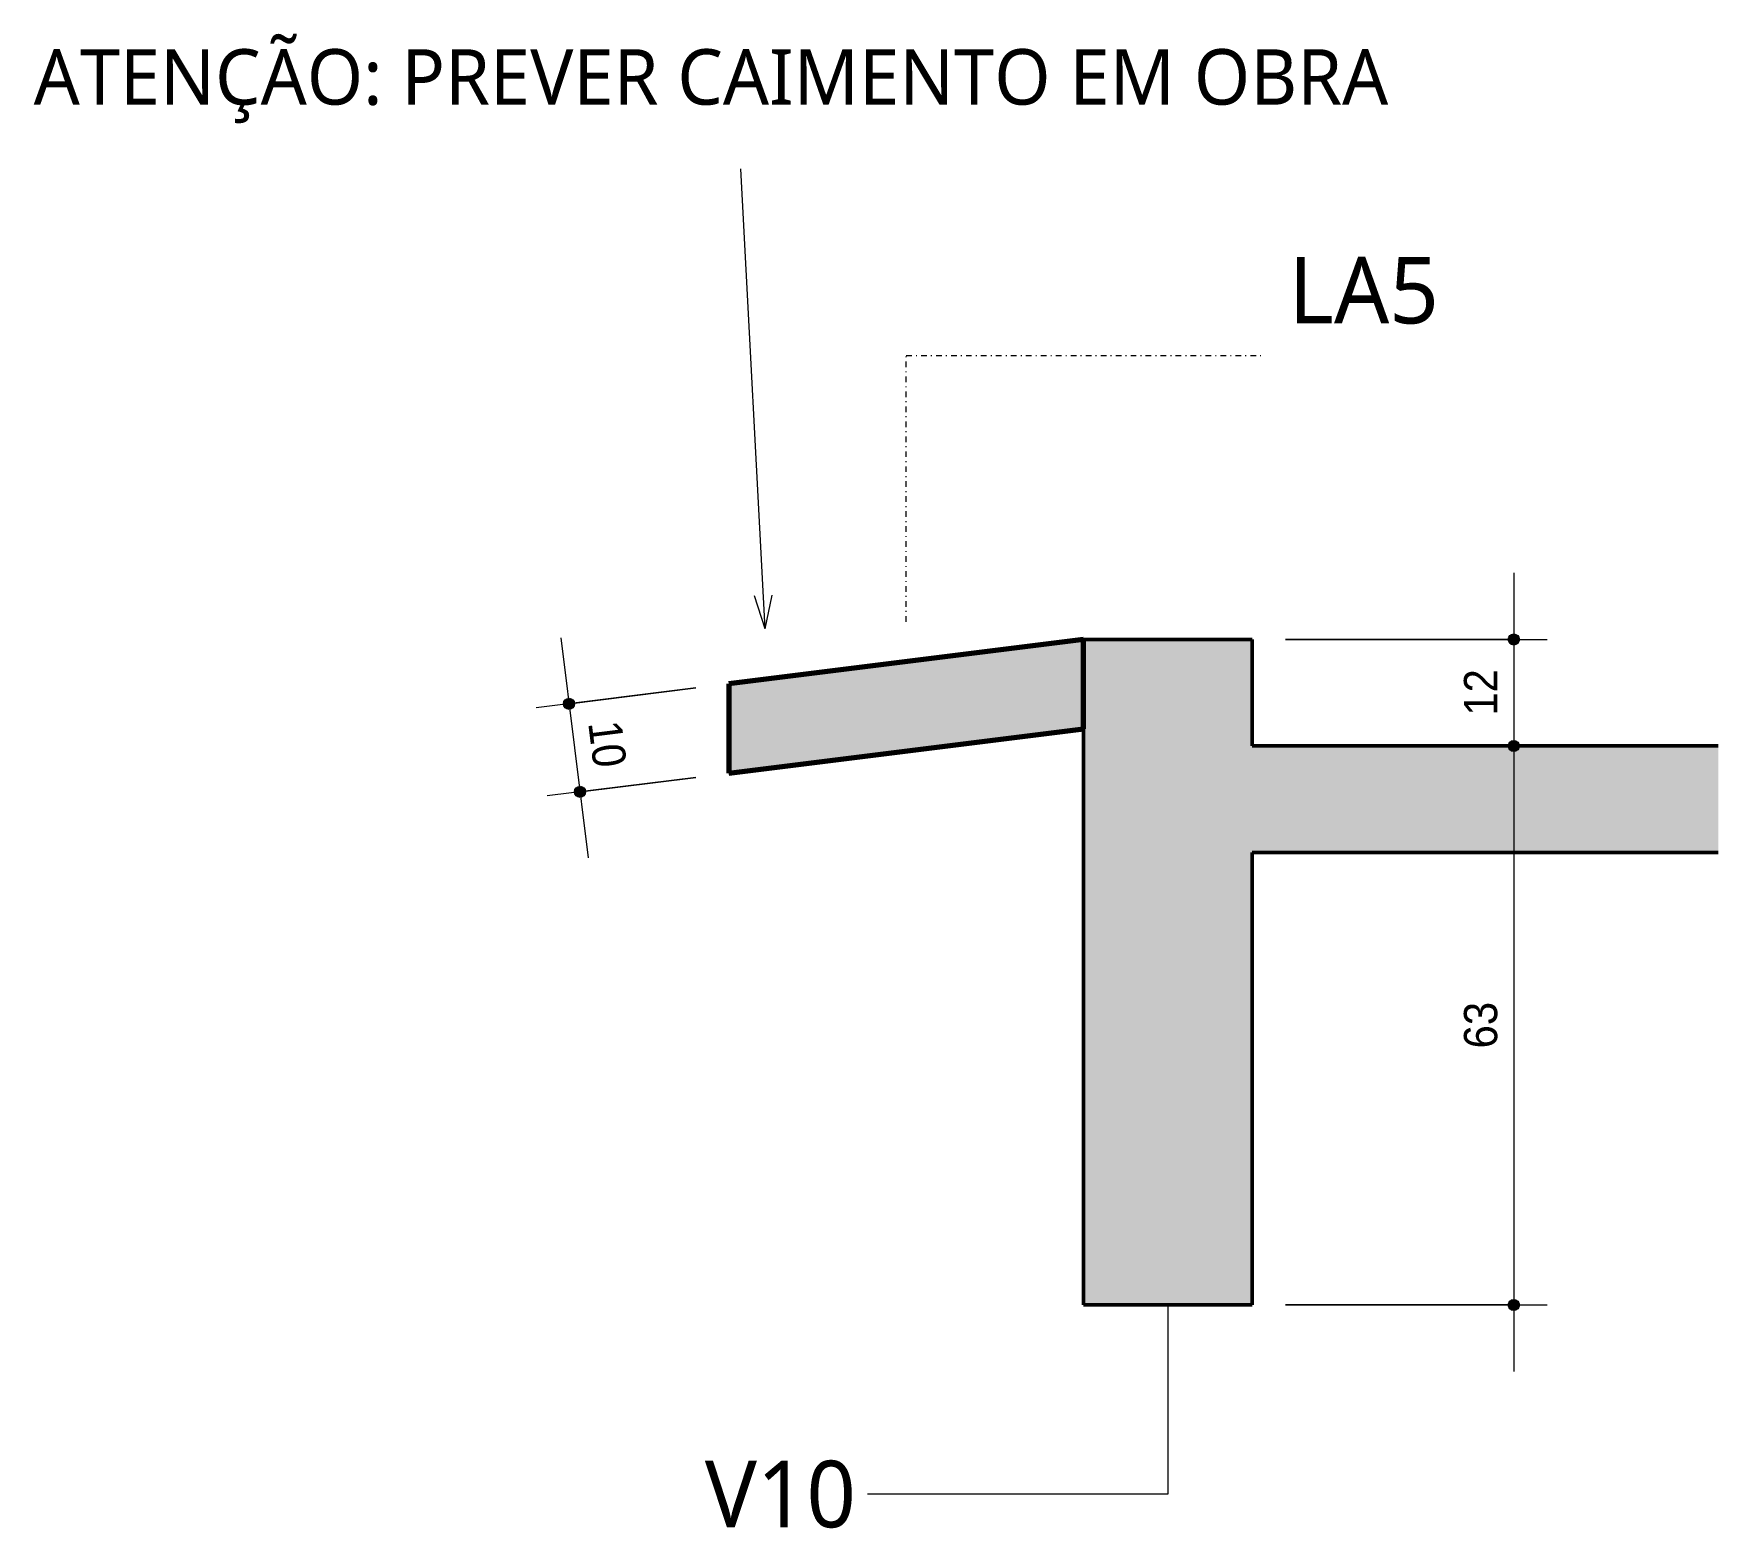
# Model space of a CAD drawing. Header units: centimetres. Extents: x -1981 to 73905, y -3196 to 88043.
# Drawn here: x 56629.1 to 56819, y 81275.8 to 81444.3 of the extents above.
import ezdxf

# ---------------------------------------------------------------- set-up
doc = ezdxf.new("R2010")
doc.units = ezdxf.units.CM
doc.linetypes.add('Dash dot', pattern=[1.5875, 0.635, -0.47625, 0, -0.47625])
for name, color, linetype, lineweight in [('A-ANNO-DIMS', 7, 'Continuous', 9), ('A-ANNO-DIMS-25', 7, 'Continuous', 9), ('A-FLOR', 7, 'Continuous', 25), ('A-FLOR-IDEN', 7, 'Continuous', 9), ('G-ANNO-TEXT', 7, 'Continuous', 9), ('S-BEAM', 7, 'Continuous', 25), ('S-BEAM-IDEN', 7, 'Continuous', 9)]:
    doc.layers.add(name, color=color, linetype=linetype, lineweight=lineweight)
doc.layers.add('A-DETL', color=7, linetype='Continuous', lineweight=18, true_color=0x00a600)
doc.styles.add('Arial_4', font='arial.ttf', dxfattribs={"width": 0.9, "height": 3.75})
doc.styles.add('Gadugi_6', font='gadugi.ttf', dxfattribs={"height": 7.5})
doc.styles.add('Gadugi_7', font='gadugi.ttf', dxfattribs={"height": 6.25})
doc.dimstyles.new('PED_1_5mm_ESQ_4', dxfattribs={"dimscale": 30.48, "dimtxt": 3.825973, "dimasz": 0.164042, "dimexe": 0.123031, "dimexo": 0.123031, "dimgap": 0.024606, "dimtad": 1, "dimdec": 1, "dimrnd": 0.5, "dimdsep": 46, "dimtxsty": 'Arial_4', "dimblk1": 'DOTSMALL', "dimblk2": 'DOTSMALL', "dimsah": 1, "dimcen": 0.09, "dimdle": 0.246063, "dimazin": 0, "dimtfac": 1, "dimtdec": 4, "dimtix": 1, "dimtmove": 0, "dimatfit": 3, "dimfxl": 1, "dimtvp": 1, "dimtolj": 1, "dimtzin": 0, "dimarcsym": 2})

# ---------------------------------------------------------------- blocks, each defined once
blk = doc.blocks.new('DIMBLOCK318-CT G 002 - DETALHE LA5')
at = {"layer": 'A-ANNO-DIMS-25'}
h = blk.add_hatch(color=256, dxfattribs=at)
edge = h.paths.add_edge_path(flags=0)
edge.add_arc((56689.47, 81368.75), 0.625, 0, 360)
h = blk.add_hatch(color=256, dxfattribs=at)
edge = h.paths.add_edge_path(flags=0)
edge.add_arc((56690.71, 81358.83), 0.625, 0, 360)
for p, q in [((56688.54, 81376.19), (56691.64, 81351.39)), ((56703.75, 81370.54), (56685.75, 81368.29)), ((56689.47, 81368.75), (56703.75, 81370.54)), ((56703.75, 81360.46), (56686.99, 81358.36)), ((56690.71, 81358.83), (56703.75, 81360.46))]:
    blk.add_line(p, q, dxfattribs=at)
for centre in [(56689.47, 81368.75), (56690.71, 81358.83)]:
    blk.add_circle(centre, 0.625, dxfattribs=at)
at = {"layer": 'A-ANNO-DIMS-25', "color": 0, "insert": (56695.34, 81367.06), "char_height": 3.75, "width": 6.2157, "attachment_point": 1, "rotation": 277.125, "line_spacing_factor": 0.941778, "style": 'Arial_4'}
blk.add_mtext('10', dxfattribs=at)
blk = doc.blocks.new('_DotSmall')
at = {"color": 0, "linetype": 'ByBlock', "const_width": 0.5}
blk.add_lwpolyline([(-0.0625, 0, 1), (0.0625, 0, 1)], format="xyb", close=True, dxfattribs=at)
blk = doc.blocks.new('DIMBLOCK319-CT G 002 - DETALHE LA5')
at = {"layer": 'A-ANNO-DIMS-25'}
h = blk.add_hatch(color=256, dxfattribs=at)
edge = h.paths.add_edge_path(flags=0)
edge.add_arc((56795.97, 81364), 0.625, 0, 360)
h = blk.add_hatch(color=256, dxfattribs=at)
edge = h.paths.add_edge_path(flags=0)
edge.add_arc((56795.97, 81301), 0.625, 0, 360)
for p, q in [((56795.97, 81371.5), (56795.97, 81293.5)), ((56793.1, 81364), (56799.72, 81364)), ((56795.97, 81364), (56793.1, 81364)), ((56770.22, 81301), (56799.72, 81301)), ((56795.97, 81301), (56770.22, 81301))]:
    blk.add_line(p, q, dxfattribs=at)
for centre in [(56795.97, 81364), (56795.97, 81301)]:
    blk.add_circle(centre, 0.625, dxfattribs=at)
at = {"layer": 'A-ANNO-DIMS-25', "color": 0, "insert": (56790.35, 81329.91), "char_height": 3.75, "width": 6.2157, "attachment_point": 1, "rotation": 90, "line_spacing_factor": 0.941778, "style": 'Arial_4'}
blk.add_mtext('63', dxfattribs=at)
blk = doc.blocks.new('DIMBLOCK320-CT G 002 - DETALHE LA5')
at = {"layer": 'A-ANNO-DIMS-25'}
h = blk.add_hatch(color=256, dxfattribs=at)
edge = h.paths.add_edge_path(flags=0)
edge.add_arc((56795.97, 81376), 0.625, 0, 360)
h = blk.add_hatch(color=256, dxfattribs=at)
edge = h.paths.add_edge_path(flags=0)
edge.add_arc((56795.97, 81364), 0.625, 0, 360)
for p, q in [((56795.97, 81383.5), (56795.97, 81356.5)), ((56770.22, 81376), (56799.72, 81376)), ((56795.97, 81376), (56770.22, 81376)), ((56793.1, 81364), (56799.72, 81364)), ((56795.97, 81364), (56793.1, 81364))]:
    blk.add_line(p, q, dxfattribs=at)
for centre in [(56795.97, 81376), (56795.97, 81364)]:
    blk.add_circle(centre, 0.625, dxfattribs=at)
at = {"layer": 'A-ANNO-DIMS-25', "color": 0, "insert": (56790.35, 81367.41), "char_height": 3.75, "width": 6.2157, "attachment_point": 1, "rotation": 90, "line_spacing_factor": 0.941778, "style": 'Arial_4'}
blk.add_mtext('12', dxfattribs=at)

msp = doc.modelspace()

# ---------------------------------------------------------------- hatches: boundary and pattern name
at = {"layer": 'A-FLOR', "true_color": 0xa6a6a6}
for points in [[(56707.47, 81360.92), (56747.47, 81365.92), (56747.47, 81376), (56707.47, 81371)], [(56819.02, 81352), (56819.02, 81364), (56766.47, 81364), (56766.47, 81352)]]:
    msp.add_hatch(color=253, dxfattribs=at).paths.add_polyline_path(points, flags=0)
at = {"layer": 'S-BEAM', "true_color": 0xa6a6a6}
msp.add_hatch(color=253, dxfattribs=at).paths.add_polyline_path([(56747.47, 81301), (56766.47, 81301), (56766.47, 81376), (56747.47, 81376), (56747.47, 81365.92)], flags=0)

# ---------------------------------------------------------------- linework, layer by layer
at = {"layer": 'A-DETL', "color": 7, "linetype": 'Dash dot'}
for p, q in [((56727.47, 81378), (56727.47, 81408)), ((56727.47, 81408), (56767.47, 81408))]:
    msp.add_line(p, q, dxfattribs=at)
at = {"layer": 'A-FLOR', "color": 190, "lineweight": 70, "true_color": 0x8000ff}
for p, q in [((56747.47, 81376), (56707.47, 81371)), ((56747.47, 81365.92), (56747.47, 81376)), ((56707.47, 81371), (56707.47, 81360.92)), ((56707.47, 81360.92), (56747.47, 81365.92))]:
    msp.add_line(p, q, dxfattribs=at)
at = {"layer": 'A-FLOR', "lineweight": 50}
for p, q in [((56819.02, 81364), (56766.47, 81364)), ((56766.47, 81352), (56819.02, 81352))]:
    msp.add_line(p, q, dxfattribs=at)
at = {"layer": 'G-ANNO-TEXT'}
for q in [(56708.83, 81429.05), (56710.37, 81380.9), (56712.38, 81381.01)]:
    msp.add_line((56711.57, 81377.21), q, dxfattribs=at)
at = {"layer": 'S-BEAM', "lineweight": 50}
for p, q in [((56766.47, 81376), (56747.47, 81376)), ((56766.47, 81364), (56766.47, 81376)), ((56747.47, 81365.92), (56747.47, 81301)), ((56766.47, 81301), (56766.47, 81352)), ((56747.47, 81301), (56766.47, 81301))]:
    msp.add_line(p, q, dxfattribs=at)
at = {"layer": 'S-BEAM'}
msp.add_line((56747.47, 81376), (56747.47, 81365.92), dxfattribs=at)
at = {"layer": 'S-BEAM-IDEN'}
for p, q in [((56756.97, 81301), (56756.97, 81279.66)), ((56756.97, 81279.66), (56723.13, 81279.66))]:
    msp.add_line(p, q, dxfattribs=at)

# ---------------------------------------------------------------- texts
at = {"layer": 'A-FLOR-IDEN', "insert": (56770.58, 81419.11), "char_height": 7.5, "width": 21.2447, "attachment_point": 1, "style": 'Gadugi_6'}
msp.add_mtext('LA5', dxfattribs=at)
at = {"layer": 'G-ANNO-TEXT', "insert": (56629.12, 81442.52), "char_height": 6.25, "width": 193.0063, "attachment_point": 1, "style": 'Gadugi_7'}
msp.add_mtext('ATENÇÃO: PREVER CAIMENTO EM OBRA', dxfattribs=at)
at = {"layer": 'S-BEAM-IDEN', "insert": (56704.78, 81283.44), "char_height": 7.5, "width": 22.0464, "attachment_point": 1, "style": 'Gadugi_6'}
msp.add_mtext('V10', dxfattribs=at)

# ---------------------------------------------------------------- dimensions: what is measured, and where the dimension line sits
at = {"layer": 'A-ANNO-DIMS'}
for base, p1, p2, angle, override, picture, middle in [((56795.97, 81364), (56766.47, 81376), (56796.85, 81364), 90, {"dimpost": '<>', "dimfxl": 32.66351}, 'DIMBLOCK320-CT G 002 - DETALHE LA5', (56793.34, 81370)), ((56690.71, 81358.83), (56707.47, 81371), (56707.47, 81360.92), 277.125, {"dimpost": '<>', "dimfxl": 10.077822}, 'DIMBLOCK318-CT G 002 - DETALHE LA5', (56692.73, 81364.12)), ((56795.97, 81301), (56796.85, 81364), (56766.47, 81301), 90, {"dimpost": '<>', "dimfxl": 69.942154}, 'DIMBLOCK319-CT G 002 - DETALHE LA5', (56793.3, 81332.5))]:
    dim = msp.add_linear_dim(base=base, p1=p1, p2=p2, angle=angle, dimstyle='PED_1_5mm_ESQ_4', override=override, dxfattribs=at)
    dim.commit()
    dim.dimension.update_dxf_attribs({"geometry": picture, "text_midpoint": middle})

doc.saveas('drawing.dxf')
